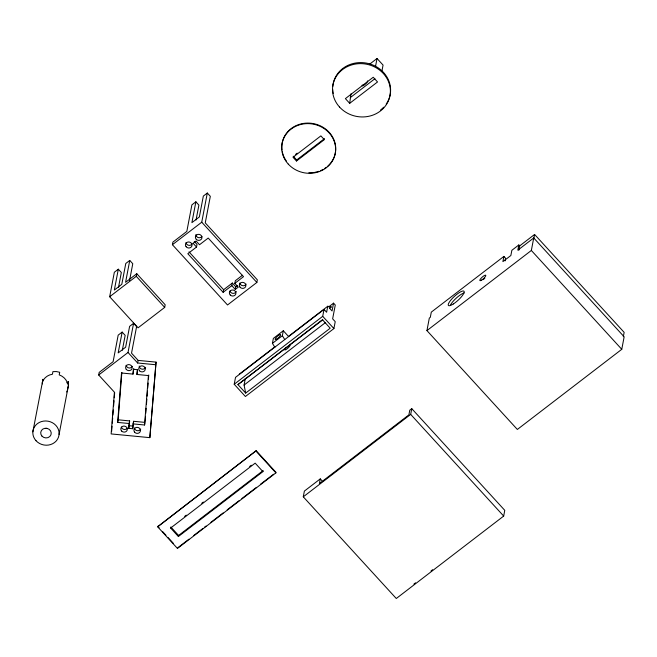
<?xml version="1.0" encoding="UTF-8"?>
<svg xmlns="http://www.w3.org/2000/svg" width="657" height="657" viewBox="0 0 657 657"><rect width="100%" height="100%" fill="white"/><g stroke="black" fill="none" stroke-linecap="round" stroke-linejoin="round"><path stroke-width="0.99" d="M111.641 431.329L112.035 426.237M112.273 423.182L112.675 418.09M112.914 415.035L113.308 409.943M113.628 405.87L114.022 400.778M114.261 397.723L114.663 392.631M117.66 422.418L118.153 419.815L129.634 420.915L129.142 423.519L117.66 422.418L121.52 372.995L133.001 374.096L133.724 368.602M118.153 419.815L121.865 372.404M133.026 426.984L132.698 428.717L128.764 428.339L129.142 423.519M133.001 374.096L133.379 369.275L137.313 369.653L136.943 374.474L148.416 375.574L144.556 424.997L133.075 423.896L132.698 428.717M128.764 428.339L129.634 420.915M133.272 425.153L133.576 421.293L145.057 422.394M137.584 369.94L136.943 374.474M145.131 421.392L145.525 416.341M145.764 413.319L146.158 408.276M146.47 404.244L146.864 399.201M147.102 396.171L147.496 391.129M147.735 388.106L148.129 383.056M148.441 379.023L148.761 374.991M122.153 332.089L118.178 335.144L113.111 361.703L99.182 372.396L98.69 374.999L114.408 392.18L111.14 433.932L149.845 437.652L156.046 362.122L138.151 360.397L131.531 353.17L136.599 326.611L133.585 323.31L129.61 326.365L125.635 347.2L118.178 352.924L122.153 332.089L125.167 335.382L122.325 350.263M156.046 362.122L149.845 437.652M349.688 103.33L377.537 81.961L373.225 77.247L345.385 98.624L349.688 103.33L350.986 93.828M32.85 431.83L42.976 379.27L42.483 381.873A13.189 12.081 10.8 0 1 52.429 374.244L52.921 371.64L56.354 371.55L59.713 372.289L59.22 374.892A13.189 12.081 10.8 0 1 67.827 384.312L68.328 381.709L66.874 382.826M59.089 434.351L68.533 384.871L68.328 381.709M129.544 280.629L132.771 263.72L129.757 260.427L125.586 282.305L136.771 273.714L165.186 304.782L164.693 307.394L138.093 327.81L109.67 296.742L114.343 272.261L118.317 269.206L121.331 272.499L118.498 287.38M118.317 269.206L114.343 290.041L121.8 284.317L125.774 263.482L129.757 260.427M109.67 296.742L136.27 276.318L136.771 273.714M98.69 374.999L128.025 352.481L133.585 323.31M155.545 364.725L137.65 363.001L138.151 360.397M133.075 423.896L133.576 421.293M195.876 201.806L191.901 222.641L199.358 216.917L203.333 196.082L207.308 193.035L210.322 196.328L205.255 222.887L257.355 279.849L256.862 282.453L227.527 304.971L172.413 244.716L172.906 242.113L186.826 231.428L191.893 204.861L195.876 201.806L198.89 205.107L196.049 219.988M144.556 424.997L144.885 423.264M231.839 285.631L235.288 289.4L235.781 286.797L232.34 283.027L231.839 285.631L223.142 292.316L187.828 253.709L196.533 247.032L197.026 244.429L194.275 241.415M172.413 244.716L201.748 222.197L207.308 193.035M157.647 526.783L256.197 450.702L275.997 472.358L275.899 472.876L177.456 548.439L157.647 526.783L256.197 450.702M170.639 528.031L170.836 526.988L178.589 535.463L178.392 536.506L170.639 528.031L255.162 463.152L262.915 471.627L178.392 536.506M223.142 292.316L223.635 289.712L232.34 283.027M177.456 548.439L177.554 547.922M235.288 289.4L238.269 287.109L234.82 283.348L235.321 280.744L242.441 275.275M328.681 306.893L333.551 303.156L335.275 305.037L332.639 318.842L335.226 321.667L333.912 328.566L245.406 396.5L234.212 384.255L235.526 377.356L324.032 309.422L326.611 312.247L327.753 306.261L331.268 306.95L329.642 308.199M245.669 393.091L237.924 384.616L322.447 319.737L330.2 328.213L245.669 393.091L244.084 385.051L245.365 378.333M296.471 161.022L324.312 139.654L320.871 135.884L293.022 157.261L296.471 161.022L296.668 159.98L324.509 138.611M274.807 347.208L272.425 343.34L273.369 338.396L283.307 330.758L288.48 336.409L327.753 306.261M272.425 343.34L282.362 335.711L283.307 330.758M262.915 471.627L263.112 470.584L178.589 535.463M234.212 384.255L322.71 316.329L324.032 309.422M375.549 66.308L377.036 58.498L383.064 65.084L381.947 70.948M333.551 303.156L332.064 310.966L329.477 308.141L331.268 306.95M320.279 478.879L319.392 483.568L408.884 414.871L409.779 410.19L411.767 408.662L504.773 510.341L503.681 516.073L396.286 598.502L303.279 496.823L304.372 491.091L320.279 478.879L322.004 480.76M303.279 496.823L410.674 414.386L411.767 408.662M518.849 250.243L519.671 245.899L518.816 244.954L517.823 250.169L533.73 237.957L624.15 336.811L621.768 349.31L517.355 429.456L426.935 330.602L429.317 318.095L430.31 317.331L431.304 312.124L503.894 256.411L505.619 258.291L505.126 260.895M503.894 256.411L502.901 261.617L510.859 255.507L511.852 250.301L518.816 244.954M426.935 330.602L531.349 250.457L533.73 237.957M533.763 238.795L534.593 234.45L624.15 332.368L623.321 336.704M68.533 384.871L67.343 390.554A13.189 12.081 10.8 0 1 66.677 391.991M369.735 64.099L377.036 58.498M350.255 97.647L374.917 78.717M295.609 154.387L297.202 153.163M234.82 283.348L243.525 276.663L208.22 238.064L199.514 244.741L196.073 240.979L193.092 243.271L196.533 247.032M235.781 286.797L237.276 285.655M239.255 374.194L275.324 346.502M322.776 319.844L237.924 384.616M244.084 385.051L325.355 322.669M519.671 245.899L534.593 234.45M184.65 516.386L186.276 515.137M201.724 503.287L203.35 502.038M249.668 466.478L251.294 465.23M178.367 547.297L188.945 539.175M193.823 535.43L202.775 528.557M204.401 527.308L206.027 526.06M210.913 522.315L223.117 512.945M227.182 509.824L239.386 500.453M241.833 498.581L256.476 487.346M260.542 484.217L273.558 474.231M413.926 584.073L415.553 582.825M431.017 570.958L432.643 569.709M129.257 425.736L133.199 426.114M531.349 250.457L621.768 349.31M293.219 156.218L296.668 159.98M322.71 316.329L333.912 328.566M410.674 414.386L503.681 516.073M201.748 222.197L256.862 282.453M189.019 251.861L223.635 289.712M136.27 276.318L164.693 307.394M256.099 451.219L275.899 472.876M128.025 352.481L137.65 363.001M157.746 526.265L159.117 527.76M162.525 531.488L165.942 535.225M167.995 537.467L173.456 543.438M282.362 335.711L284.752 339.57M42.286 382.349L42.393 383.926M367.583 80.918A3.63 0.92 -42.4 0 1 364.594 84.753A3.63 0.92 -42.4 0 1 362.303 84.975M236.298 291.412A3.301 3.022 10.8 0 1 229.95 290.969M246.112 284.095A3.301 3.022 10.8 0 1 239.838 283.003M201.962 236.471A3.301 3.022 10.8 0 1 195.901 234.524M192.255 243.706A3.301 3.022 10.8 0 1 185.972 242.622M289.466 344.909A3.63 0.92 -42.4 0 1 289.08 346.937A3.63 0.92 -42.4 0 1 285.212 349.902A3.63 0.92 -42.4 0 1 285.598 347.882M332.795 86.478A29.023 26.576 10.8 0 1 370.622 64.172A29.023 26.576 10.8 0 1 386.209 104.093M383.655 107.222A29.023 26.576 10.8 0 1 380.6 109.957M333.239 93.434A29.023 26.576 10.8 0 1 332.738 89.459M450.456 305.045A10.553 2.677 -42.4 0 1 464.129 292.956M483.306 279.595A3.958 1.002 -42.4 0 1 484.833 278.248M127.343 428.216A3.301 3.022 10.8 0 1 121.364 427.058M145.632 367.288A3.301 3.022 10.8 0 1 139.218 366.048M140.705 429.078A3.301 3.022 10.8 0 1 134.422 427.986M132.386 366.343A3.301 3.022 10.8 0 1 126.111 365.251M47.386 428.536A5.281 4.829 10.8 0 1 46.039 428.241M333.904 157.68A27.044 24.761 10.8 0 1 327.892 166.016M326.422 167.239A27.044 24.761 10.8 0 1 324.854 168.348M323.178 169.35A27.044 24.761 10.8 0 1 320.542 170.631M318.702 171.321A27.044 24.761 10.8 0 1 314.843 172.315M313.865 172.471A27.044 24.761 10.8 0 1 308.839 172.766M286.534 161.326A27.044 24.761 10.8 0 1 282.288 151.833M281.976 149.993A27.044 24.761 10.8 0 1 311.697 123.335A27.044 24.761 10.8 0 1 334.249 156.826M230.237 294.985A3.301 3.022 10.8 0 0 235.797 294.016A3.301 3.022 10.8 0 0 231.954 290.033A3.301 3.022 10.8 0 0 230.237 294.985M239.953 287.084A3.301 3.022 10.8 0 0 245.619 286.698A3.301 3.022 10.8 0 0 242.261 282.362A3.301 3.022 10.8 0 0 239.953 287.084M196.262 239.337A3.301 3.022 10.8 0 0 201.83 238.368A3.301 3.022 10.8 0 0 197.979 234.385A3.301 3.022 10.8 0 0 196.262 239.337M186.087 246.703A3.301 3.022 10.8 0 0 191.754 246.309A3.301 3.022 10.8 0 0 188.395 241.973A3.301 3.022 10.8 0 0 186.087 246.703M276.893 338.979A3.63 0.92 -42.4 0 0 280.58 334.651A3.63 0.92 -42.4 0 0 276.129 337.526A3.63 0.92 -42.4 0 0 276.893 338.979M339.579 107.083A29.023 26.576 10.8 0 0 388.804 99.831A29.023 26.576 10.8 0 0 355.987 63.959A29.023 26.576 10.8 0 0 339.579 107.083M453.387 303.945A10.553 2.677 -42.4 0 0 464.105 291.363A10.553 2.677 -42.4 0 0 451.154 299.715A10.553 2.677 -42.4 0 0 453.387 303.945M481.753 280.022A3.958 1.002 -42.4 0 0 485.778 275.308A3.958 1.002 -42.4 0 0 480.916 278.437A3.958 1.002 -42.4 0 0 481.753 280.022M121.652 431.074A3.301 3.022 10.8 0 0 127.212 430.113A3.301 3.022 10.8 0 0 123.368 426.13A3.301 3.022 10.8 0 0 121.652 431.074M139.58 370.86A3.301 3.022 10.8 0 0 145.14 369.891A3.301 3.022 10.8 0 0 141.296 365.908A3.301 3.022 10.8 0 0 139.58 370.86M126.226 369.333A3.301 3.022 10.8 0 0 131.893 368.947A3.301 3.022 10.8 0 0 128.534 364.602A3.301 3.022 10.8 0 0 126.226 369.333M134.537 432.076A3.301 3.022 10.8 0 0 140.204 431.682A3.301 3.022 10.8 0 0 136.845 427.346A3.301 3.022 10.8 0 0 134.537 432.076M36.028 440.724A13.189 12.081 10.8 0 0 58.399 437.431A13.189 12.081 10.8 0 0 43.485 421.121A13.189 12.081 10.8 0 0 36.028 440.724M41.991 436.141A5.281 4.829 10.8 0 0 50.942 434.827A5.281 4.829 10.8 0 0 44.98 428.298A5.281 4.829 10.8 0 0 41.991 436.141M288.283 164.102A27.044 24.761 10.8 0 0 334.15 157.343A27.044 24.761 10.8 0 0 303.575 123.918A27.044 24.761 10.8 0 0 288.283 164.102"/></g></svg>
